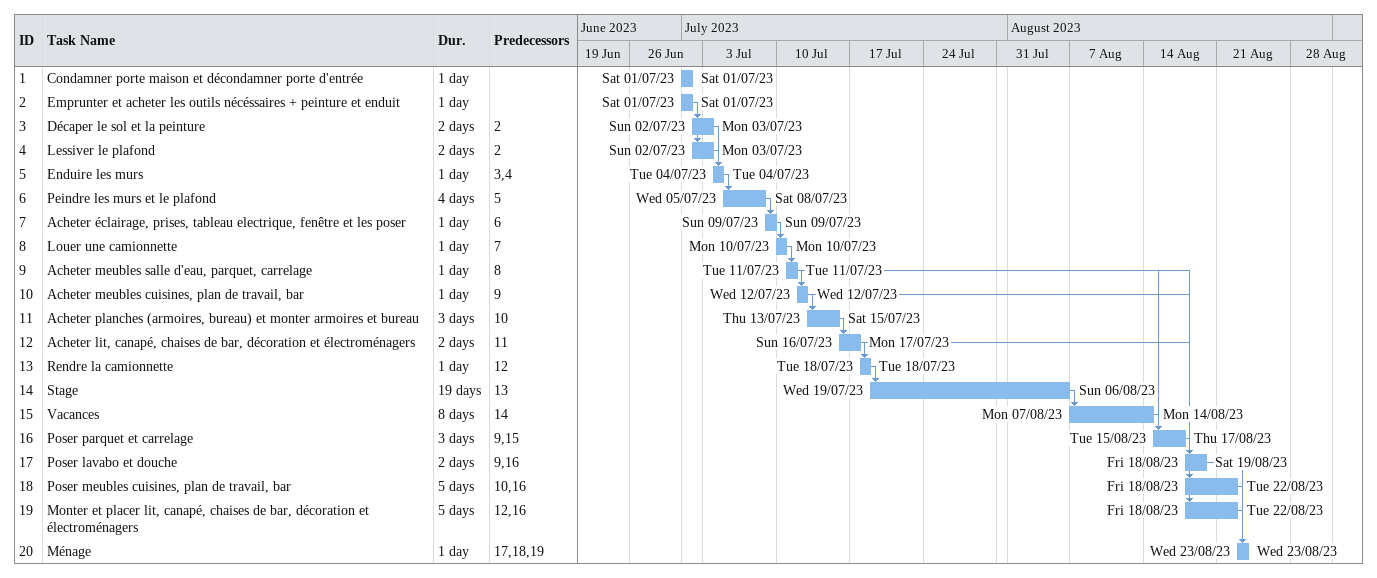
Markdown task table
| ID | Task | Duration | Start | Finish | Predecessors |
|---|---|---|---|---|---|
| 1 | Condamner porte maison et décondamner porte d'entrée | 1d | 2023-07-01 | 2023-07-01 |  |
| 2 | Emprunter et acheter les outils nécéssaires + peinture et enduit | 1d | 2023-07-01 | 2023-07-01 |  |
| 3 | Décaper le sol et la peinture | 2d | 2023-07-02 | 2023-07-03 | 2 |
| 4 | Lessiver le plafond | 2d | 2023-07-02 | 2023-07-03 | 2 |
| 5 | Enduire les murs | 1d | 2023-07-04 | 2023-07-04 | 3, 4 |
| 6 | Peindre les murs et le plafond | 4d | 2023-07-05 | 2023-07-08 | 5 |
| 7 | Acheter éclairage, prises, tableau electrique, fenêtre et les poser | 1d | 2023-07-09 | 2023-07-09 | 6 |
| 8 | Louer une camionnette | 1d | 2023-07-10 | 2023-07-10 | 7 |
| 9 | Acheter meubles salle d'eau, parquet, carrelage | 1d | 2023-07-11 | 2023-07-11 | 8 |
| 10 | Acheter meubles cuisines, plan de travail, bar | 1d | 2023-07-12 | 2023-07-12 | 9 |
| 11 | Acheter planches (armoires, bureau) et monter armoires et bureau | 3d | 2023-07-13 | 2023-07-15 | 10 |
| 12 | Acheter lit, canapé, chaises de bar, décoration et électroménagers | 2d | 2023-07-16 | 2023-07-17 | 11 |
| 13 | Rendre la camionnette | 1d | 2023-07-18 | 2023-07-18 | 12 |
| 14 | Stage | 19d | 2023-07-19 | 2023-08-06 | 13 |
| 15 | Vacances | 8d | 2023-08-07 | 2023-08-14 | 14 |
| 16 | Poser parquet et carrelage | 3d | 2023-08-15 | 2023-08-17 | 9, 15 |
| 17 | Poser lavabo et douche | 2d | 2023-08-18 | 2023-08-19 | 9, 16 |
| 18 | Poser meubles cuisines, plan de travail, bar | 5d | 2023-08-18 | 2023-08-22 | 10, 16 |
| 19 | Monter et placer lit, canapé, chaises de bar, décoration et électroménagers | 5d | 2023-08-18 | 2023-08-22 | 12, 16 |
| 20 | Ménage | 1d | 2023-08-23 | 2023-08-23 | 17, 18, 19 |
